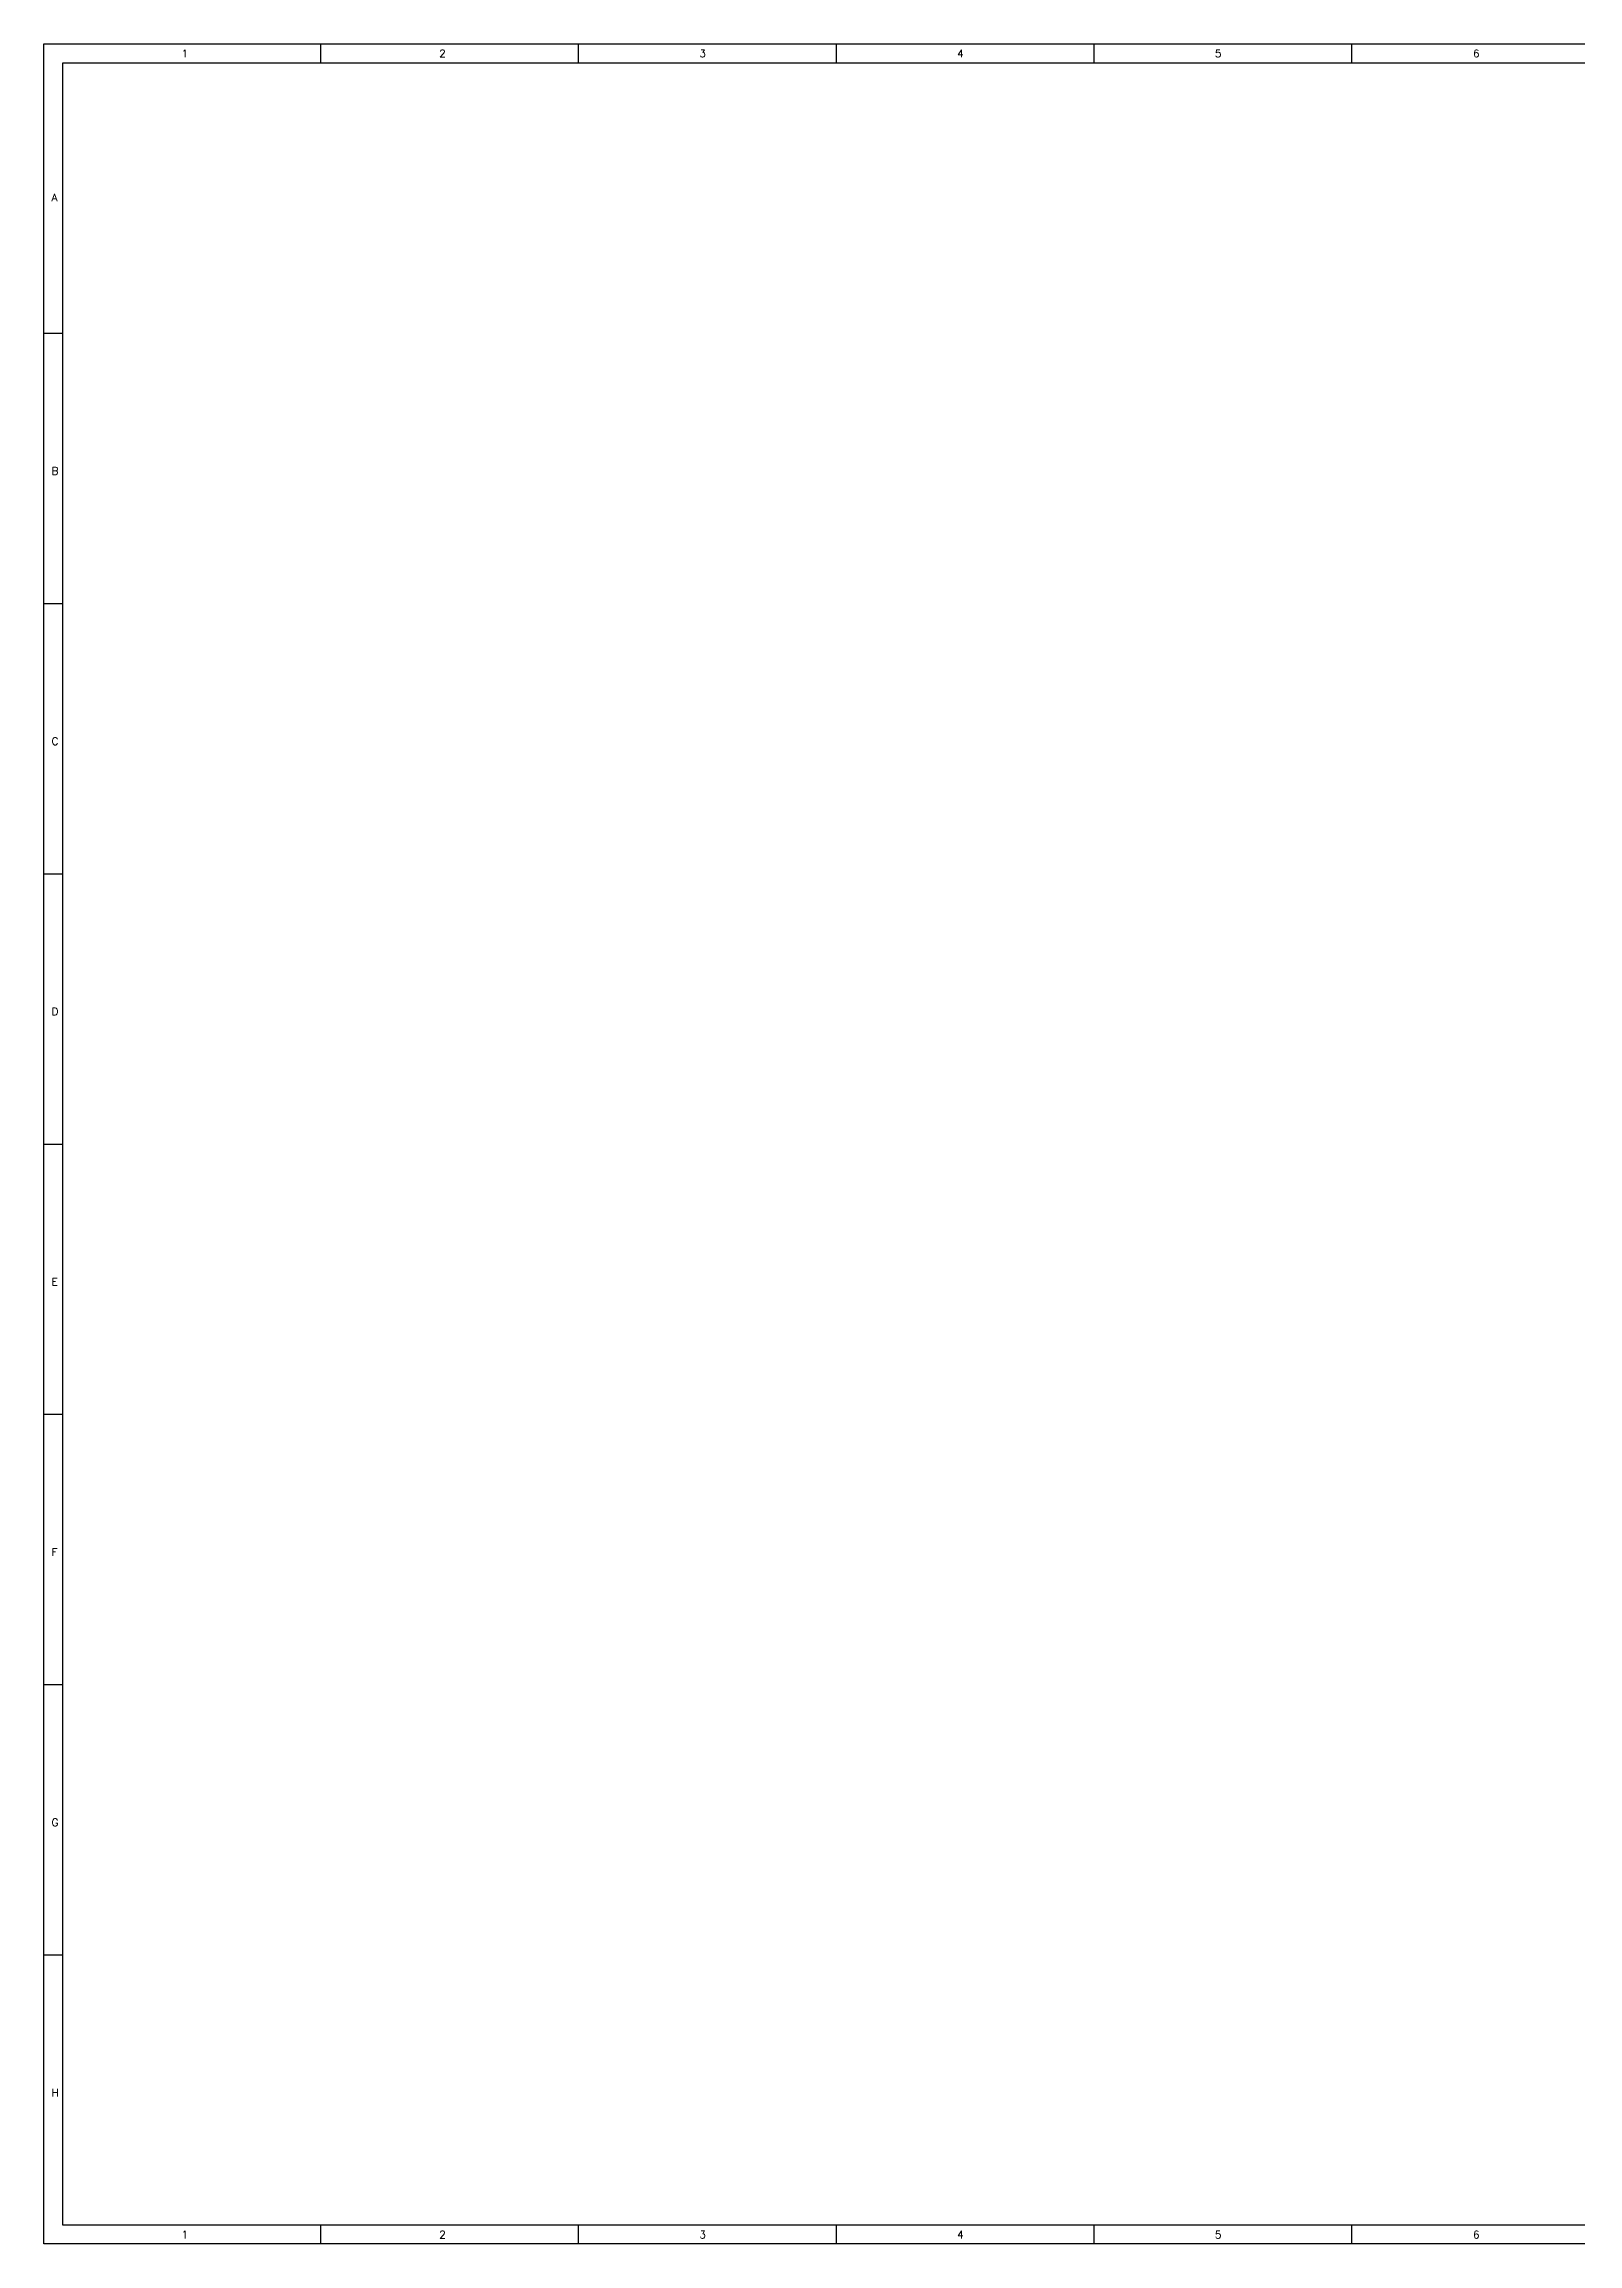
# Paper-space layout 'A3' of a CAD drawing. Header units: millimetres. Extents: x -3 to 408, y -16 to 273.
# Drawn here: x -3.4 to 198.4, y -15.9 to 273.4 of the extents above; entities that cross this region are included whole.
import ezdxf

# ---------------------------------------------------------------- set-up
doc = ezdxf.new("R2010")
doc.units = ezdxf.units.MM
doc.layers.add('CAJETIN', color=8, linetype='Continuous')
doc.layers.add('MARCOS', color=7, linetype='Continuous')
doc.styles.add('PY', font='ROMANS.shx')

# ---------------------------------------------------------------- blocks, each defined once
blk = doc.blocks.new('MARCO_PERSAN_A3')
at = {"layer": 'MARCOS', "color": 18, "true_color": 0x000000}
for p, q in [((36.37, 289.31), (36.37, 286.83)), ((70.26, 289.31), (70.26, 286.83)), ((104.16, 289.31), (104.16, 286.83)), ((138.05, 289.31), (138.05, 286.83)), ((171.94, 289.31), (171.94, 286.83)), ((0, 251.29), (2.48, 251.29)), ((0, 215.74), (2.48, 215.74)), ((0, 180.2), (2.48, 180.2)), ((0, 144.65), (2.48, 144.65)), ((0, 109.11), (2.48, 109.11)), ((0, 73.57), (2.48, 73.57)), ((0, 38.02), (2.48, 38.02)), ((36.37, 2.48), (36.37, 0)), ((70.26, 2.48), (70.26, 0)), ((104.16, 2.48), (104.16, 0)), ((138.05, 2.48), (138.05, 0)), ((171.94, 2.48), (171.94, 0))]:
    blk.add_line(p, q, dxfattribs=at)
blk.add_lwpolyline([(0, 289.31), (411.67, 289.31), (411.67, 0), (0, 0)], close=True, dxfattribs=at)
at = {"layer": 'MARCOS', "color": 18, "linetype": 'Continuous', "true_color": 0x000000}
blk.add_lwpolyline([(2.48, 286.83), (409.19, 286.83), (409.19, 2.48), (2.48, 2.48)], close=True, dxfattribs=at)
at = {"layer": 'MARCOS', "color": 18, "true_color": 0x000000, "style": 'PY'}
for s, p in [('1', (18.09, 287.57)), ('2', (51.98, 287.57)), ('3', (86.19, 287.57)), ('4', (120.08, 287.57)), ('5', (153.98, 287.57)), ('6', (187.92, 287.57)), ('A', (0.99, 268.62)), ('B', (0.99, 232.67)), ('C', (0.99, 197.12)), ('D', (0.99, 161.58)), ('E', (0.99, 126.04)), ('F', (0.99, 90.49)), ('G', (0.99, 54.95)), ('H', (0.99, 19.4)), ('1', (18.09, 0.74)), ('2', (51.98, 0.74)), ('3', (86.19, 0.74)), ('4', (120.08, 0.74)), ('5', (153.98, 0.74)), ('6', (187.92, 0.74))]:
    blk.add_text(s, height=0.991, dxfattribs=at).set_placement(p)

psp = doc.layouts.new('A3')

# ---------------------------------------------------------------- block references
at = {"layer": 'CAJETIN'}
psp.add_blockref('MARCO_PERSAN_A3', (-3.36, -15.9), dxfattribs=at)

doc.saveas('drawing.dxf')
